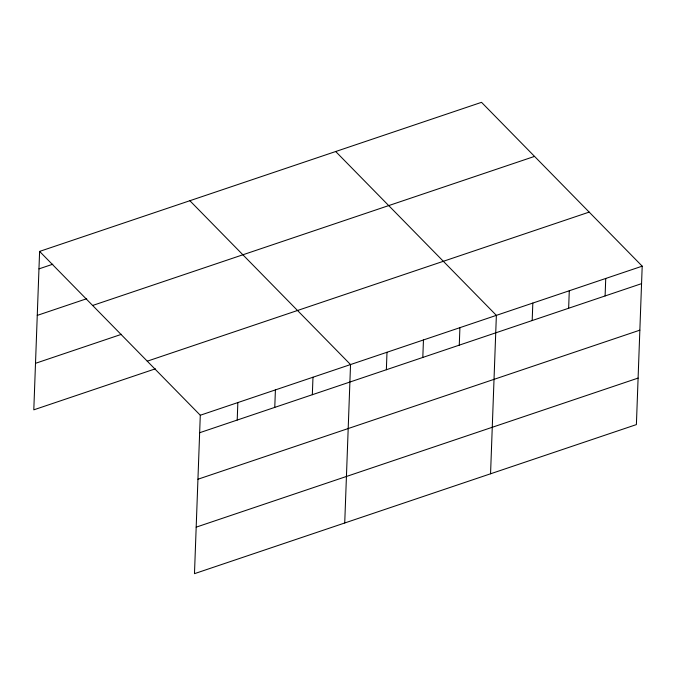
<?xml version="1.0" encoding="UTF-8"?>
<svg xmlns="http://www.w3.org/2000/svg" width="676" height="676" viewBox="0 0 676 676"><rect width="100%" height="100%" fill="white"/><g stroke="black" fill="none" stroke-linecap="round" stroke-linejoin="round"><path stroke-width="1.01" d="M39.605 251.404L200.29 415.241L194.477 573.67L636.395 424.596L642.2 266.167L481.523 102.329L39.605 251.404L33.8 409.833L155.387 368.817M237.208 420.05L237.851 402.566M274.769 407.375L275.411 389.9M312.337 394.708L312.98 377.225M344.726 522.987L350.54 364.558L189.863 200.721M386.359 369.738L386.993 352.255M422.813 357.443L423.455 339.96M459.274 345.14L459.908 327.666M490.556 473.792L496.37 315.362L335.693 151.525M532.189 320.542L532.823 303.068M568.643 308.248L569.285 290.764M605.105 295.944L605.738 278.47M38.971 268.879L52.804 264.215M37.264 315.396L86.689 298.724M92.637 305.467L534.547 156.401M35.507 363.316L121.503 334.307M147.267 361.178L589.176 212.103M200.29 415.241L642.2 266.167M199.648 432.724L641.558 283.65M197.941 479.233L639.851 330.158M196.184 527.153L638.093 378.087"/></g></svg>
